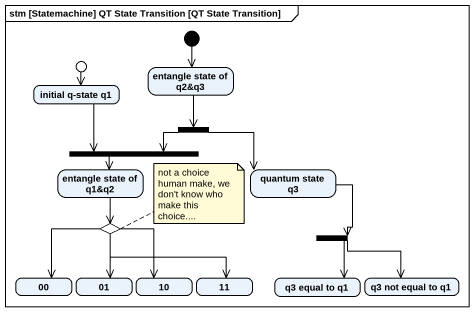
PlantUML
@startuml
mainframe stm [Statemachine] QT State Transition [QT State Transition]
hide empty description
state "initial q-state q1" as initial_q_state_q1
state entry1 <<choice>>
state "entangle state of q2&q3" as entangle_state_of_q2_q3
state fork1 <<join>>
state fork2 <<fork>>
state "entangle state of q1&q2" as entangle_state_of_q1_q2
state "quantum state q3" as quantum_state_q3
state choice1 <<choice>>
state fork3 <<fork>>
state "00" as s00
state "01" as s01
state "10" as s10
state "11" as s11
state "q3 equal to q1" as q3_equal_to_q1
state "q3 not equal to q1" as q3_not_equal_to_q1
[*] --> entangle_state_of_q2_q3
initial_q_state_q1 --> fork1
entry1 --> initial_q_state_q1
entangle_state_of_q2_q3 --> fork2
fork1 --> entangle_state_of_q1_q2
fork2 -left-> fork1
fork2 -right-> quantum_state_q3
entangle_state_of_q1_q2 --> choice1
quantum_state_q3 --> fork3
choice1 --> s00
choice1 --> s01
choice1 --> s10
choice1 -right-> s11
fork3 --> q3_equal_to_q1
fork3 --> q3_not_equal_to_q1
note right of choice1 : not a choice human make, we don't know who make this choice....
@enduml
